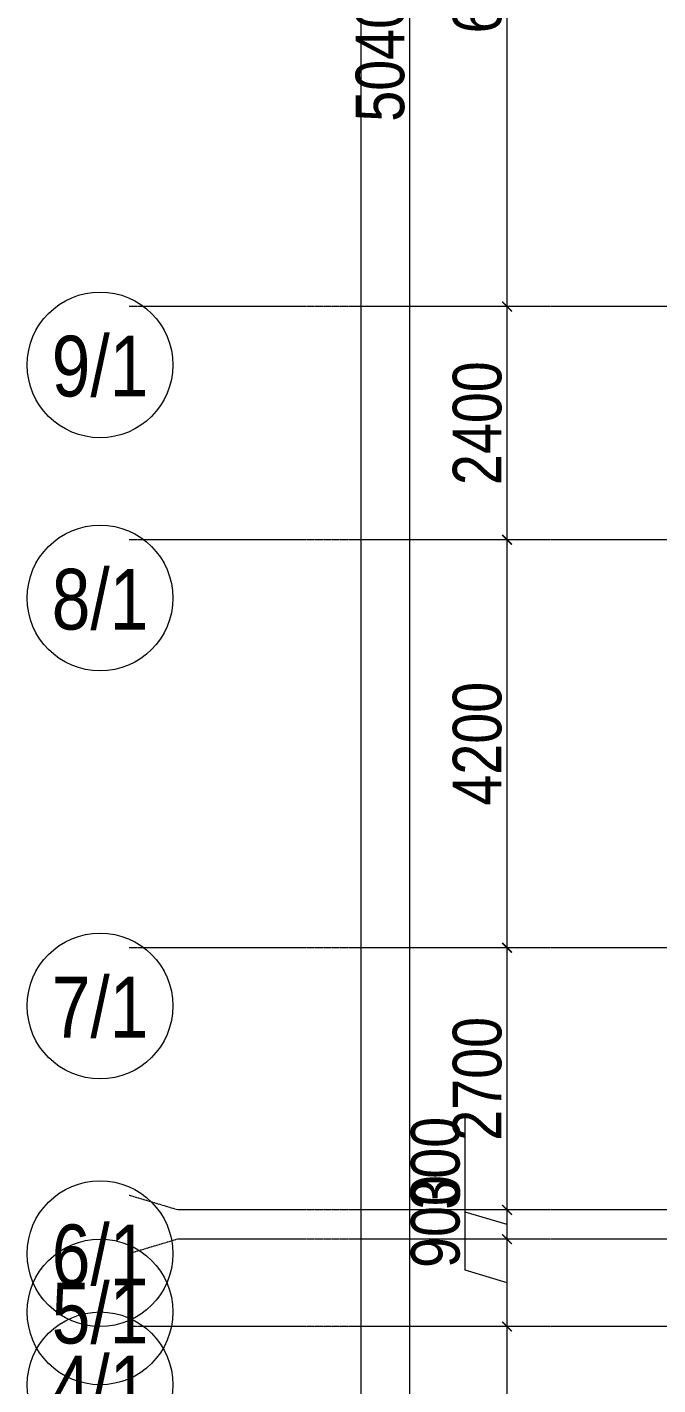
# Model space of a CAD drawing. Header units: millimetres. Extents: x 538266 to 1167394, y 114608 to 637157.
# Drawn here: x 1039429 to 1045920, y 521669 to 535646 of the extents above; entities that cross this region are included whole.
import ezdxf
from ezdxf.enums import TextEntityAlignment as Align

# ---------------------------------------------------------------- set-up
doc = ezdxf.new("R2010")
doc.units = ezdxf.units.MM
doc.linetypes.add('CENTER2', pattern=[28.575, 19.05, -3.175, 3.175, -3.175])
doc.layers.get('Defpoints').update_dxf_attribs({"color": 140})
doc.layers.add('РД_Оси_100', color=7, linetype='Continuous', lineweight=0, true_color=0x525252)
doc.layers.add('РД_Оси_размер', color=8, linetype='Continuous', lineweight=0)
doc.styles.add('style1', font='ARIALN.TTF')
doc.styles.add('ккк', font='isocpeur.ttf', dxfattribs={"width": 0.85, "oblique": 15})
doc.dimstyles.new('Dim100_ареал', dxfattribs={"dimscale": 100, "dimtxt": 2.5, "dimasz": 1, "dimexe": 1, "dimexo": 1, "dimgap": 0.5, "dimtad": 1, "dimzin": 12, "dimdsep": 46, "dimtxsty": 'style1', "dimblk": 'ARCHTICK', "dimcen": 1, "dimdle": 1, "dimclrd": 256, "dimclre": 256, "dimaunit": 1, "dimadec": 0, "dimazin": 3, "dimtfac": 1, "dimtmove": 1, "dimatfit": 3, "dimldrblk": 'OPEN30', "dimfxl": 4, "dimfxlon": 1, "dimtolj": 1, "dimtzin": 0, "dimlwd": 9, "dimlwe": 9, "dimarcsym": 0})

# ---------------------------------------------------------------- blocks, each defined once
blk = doc.blocks.new('A-iden')
at = {"linetype": 'Continuous', "lineweight": 5}
blk.add_circle((0, -4), 3, dxfattribs=at)
at = {"color": 0, "linetype": 'Continuous', "lineweight": 20, "style": 'ккк', "width": 0.85}
blk.add_attdef('ID', text='', height=8, dxfattribs=at).set_placement((0.314, -3.853), align=Align.MIDDLE_CENTER)
blk = doc.blocks.new('_ArchTick')
at = {"color": 0, "linetype": 'ByBlock', "const_width": 0.15}
blk.add_lwpolyline([(-0.5, -0.5), (0.5, 0.5)], dxfattribs=at)
blk = doc.blocks.new('*D967')
at = {"layer": 'Defpoints', "color": 0, "transparency": 16777216}
for p in [(-3566, 134700), (-1066, 134700), (-1066, 0)]:
    blk.add_point(p, dxfattribs=at)
at = {"layer": 'РД_Оси_размер', "lineweight": 9, "transparency": 16777216}
for p, q in [((-3566, -100), (-3566, 134800)), ((-3166, 134700), (-3666, 134700)), ((-3166, 0), (-3666, 0))]:
    blk.add_line(p, q, dxfattribs=at)
at = {"layer": 'РД_Оси_размер', "lineweight": 9, "transparency": 16777216, "xscale": 100, "yscale": 100, "zscale": 100}
for p, rotation in [((-3566, 134700), 90), ((-3566, 0), 270)]:
    blk.add_blockref('_ArchTick', p, dxfattribs=dict(at, rotation=rotation))
at = {"layer": 'РД_Оси_размер', "color": 0, "transparency": 16777216, "insert": (-3871, 67350), "char_height": 500, "attachment_point": 5, "rotation": 90, "style": 'style1'}
blk.add_mtext('\\A1;134700', dxfattribs=at)
blk = doc.blocks.new('_Open30')
at = {"color": 0, "linetype": 'ByBlock', "lineweight": -2}
for p, q in [((-1, 0.27), (0, 0)), ((0, 0), (-1, -0.27)), ((0, 0), (-1, 0))]:
    blk.add_line(p, q, dxfattribs=at)
blk = doc.blocks.new('*D970')
at = {"layer": 'Defpoints', "color": 0, "transparency": 16777216}
for p in [(-2066, 25500), (-1066, 25500), (-1066, 21300)]:
    blk.add_point(p, dxfattribs=at)
at = {"layer": 'РД_Оси_размер', "lineweight": 9, "transparency": 16777216}
for p, q in [((-2066, 21200), (-2066, 25600)), ((-1666, 25500), (-2166, 25500)), ((-1666, 21300), (-2166, 21300))]:
    blk.add_line(p, q, dxfattribs=at)
at = {"layer": 'РД_Оси_размер', "lineweight": 9, "transparency": 16777216, "xscale": 100, "yscale": 100, "zscale": 100}
for p, rotation in [((-2066, 25500), 90), ((-2066, 21300), 270)]:
    blk.add_blockref('_ArchTick', p, dxfattribs=dict(at, rotation=rotation))
at = {"layer": 'РД_Оси_размер', "color": 0, "transparency": 16777216, "insert": (-2371, 23400), "char_height": 500, "attachment_point": 5, "rotation": 90, "style": 'style1'}
blk.add_mtext('\\A1;4200', dxfattribs=at)
blk = doc.blocks.new('*D971')
at = {"layer": 'Defpoints', "color": 0, "transparency": 16777216}
for p in [(-2066, 26400), (-1066, 26400), (-1066, 25500)]:
    blk.add_point(p, dxfattribs=at)
at = {"layer": 'РД_Оси_размер', "lineweight": 9, "transparency": 16777216}
for p, q in [((-2496, 26079), (-2496, 27084)), ((-2066, 25400), (-2066, 26500)), ((-1666, 26400), (-2166, 26400)), ((-2066, 25950), (-2496, 26079)), ((-1666, 25500), (-2166, 25500))]:
    blk.add_line(p, q, dxfattribs=at)
at = {"layer": 'РД_Оси_размер', "lineweight": 9, "transparency": 16777216, "xscale": 100, "yscale": 100, "zscale": 100}
for p, rotation in [((-2066, 26400), 90), ((-2066, 25500), 270)]:
    blk.add_blockref('_ArchTick', p, dxfattribs=dict(at, rotation=rotation))
at = {"layer": 'РД_Оси_размер', "color": 0, "transparency": 16777216, "insert": (-2801, 26581), "char_height": 500, "attachment_point": 5, "rotation": 90, "style": 'style1'}
blk.add_mtext('\\A1;900', dxfattribs=at)
blk = doc.blocks.new('*D972')
at = {"layer": 'Defpoints', "color": 0, "transparency": 16777216}
for p in [(-2066, 26700), (-1066, 26700), (-1066, 26400)]:
    blk.add_point(p, dxfattribs=at)
at = {"layer": 'РД_Оси_размер', "lineweight": 9, "transparency": 16777216}
for p, q in [((-2496, 26679), (-2496, 27684)), ((-1666, 26700), (-2166, 26700)), ((-2066, 26300), (-2066, 26800)), ((-2066, 26550), (-2496, 26679)), ((-1666, 26400), (-2166, 26400))]:
    blk.add_line(p, q, dxfattribs=at)
at = {"layer": 'РД_Оси_размер', "lineweight": 9, "transparency": 16777216, "xscale": 100, "yscale": 100, "zscale": 100}
for p, rotation in [((-2066, 26700), 90), ((-2066, 26400), 270)]:
    blk.add_blockref('_ArchTick', p, dxfattribs=dict(at, rotation=rotation))
at = {"layer": 'РД_Оси_размер', "color": 0, "transparency": 16777216, "insert": (-2801, 27181), "char_height": 500, "attachment_point": 5, "rotation": 90, "style": 'style1'}
blk.add_mtext('\\A1;300', dxfattribs=at)
blk = doc.blocks.new('*D973')
at = {"layer": 'Defpoints', "color": 0, "transparency": 16777216}
for p in [(-2066, 29400), (-1066, 29400), (-1066, 26700)]:
    blk.add_point(p, dxfattribs=at)
at = {"layer": 'РД_Оси_размер', "lineweight": 9, "transparency": 16777216}
for p, q in [((-2066, 26600), (-2066, 29500)), ((-1666, 29400), (-2166, 29400)), ((-1666, 26700), (-2166, 26700))]:
    blk.add_line(p, q, dxfattribs=at)
at = {"layer": 'РД_Оси_размер', "lineweight": 9, "transparency": 16777216, "xscale": 100, "yscale": 100, "zscale": 100}
for p, rotation in [((-2066, 29400), 90), ((-2066, 26700), 270)]:
    blk.add_blockref('_ArchTick', p, dxfattribs=dict(at, rotation=rotation))
at = {"layer": 'РД_Оси_размер', "color": 0, "transparency": 16777216, "insert": (-2371, 28050), "char_height": 500, "attachment_point": 5, "rotation": 90, "style": 'style1'}
blk.add_mtext('\\A1;2700', dxfattribs=at)
blk = doc.blocks.new('*D974')
at = {"layer": 'Defpoints', "color": 0, "transparency": 16777216}
for p in [(-2066, 33600), (-1066, 33600), (-1066, 29400)]:
    blk.add_point(p, dxfattribs=at)
at = {"layer": 'РД_Оси_размер', "lineweight": 9, "transparency": 16777216}
for p, q in [((-2066, 29300), (-2066, 33700)), ((-1666, 33600), (-2166, 33600)), ((-1666, 29400), (-2166, 29400))]:
    blk.add_line(p, q, dxfattribs=at)
at = {"layer": 'РД_Оси_размер', "lineweight": 9, "transparency": 16777216, "xscale": 100, "yscale": 100, "zscale": 100}
for p, rotation in [((-2066, 33600), 90), ((-2066, 29400), 270)]:
    blk.add_blockref('_ArchTick', p, dxfattribs=dict(at, rotation=rotation))
at = {"layer": 'РД_Оси_размер', "color": 0, "transparency": 16777216, "insert": (-2371, 31500), "char_height": 500, "attachment_point": 5, "rotation": 90, "style": 'style1'}
blk.add_mtext('\\A1;4200', dxfattribs=at)
blk = doc.blocks.new('*D975')
at = {"layer": 'Defpoints', "color": 0, "transparency": 16777216}
for p in [(-2066, 36000), (-1066, 36000), (-1066, 33600)]:
    blk.add_point(p, dxfattribs=at)
at = {"layer": 'РД_Оси_размер', "lineweight": 9, "transparency": 16777216}
for p, q in [((-2066, 33500), (-2066, 36100)), ((-1666, 36000), (-2166, 36000)), ((-1666, 33600), (-2166, 33600))]:
    blk.add_line(p, q, dxfattribs=at)
at = {"layer": 'РД_Оси_размер', "lineweight": 9, "transparency": 16777216, "xscale": 100, "yscale": 100, "zscale": 100}
for p, rotation in [((-2066, 36000), 90), ((-2066, 33600), 270)]:
    blk.add_blockref('_ArchTick', p, dxfattribs=dict(at, rotation=rotation))
at = {"layer": 'РД_Оси_размер', "color": 0, "transparency": 16777216, "insert": (-2371, 34800), "char_height": 500, "attachment_point": 5, "rotation": 90, "style": 'style1'}
blk.add_mtext('\\A1;2400', dxfattribs=at)
blk = doc.blocks.new('*D976')
at = {"layer": 'Defpoints', "color": 0, "transparency": 16777216}
for p in [(-2066, 42900), (-1066, 42900), (-1066, 36000)]:
    blk.add_point(p, dxfattribs=at)
at = {"layer": 'РД_Оси_размер', "lineweight": 9, "transparency": 16777216}
for p, q in [((-2066, 35900), (-2066, 43000)), ((-1666, 42900), (-2166, 42900)), ((-1666, 36000), (-2166, 36000))]:
    blk.add_line(p, q, dxfattribs=at)
at = {"layer": 'РД_Оси_размер', "lineweight": 9, "transparency": 16777216, "xscale": 100, "yscale": 100, "zscale": 100}
for p, rotation in [((-2066, 42900), 90), ((-2066, 36000), 270)]:
    blk.add_blockref('_ArchTick', p, dxfattribs=dict(at, rotation=rotation))
at = {"layer": 'РД_Оси_размер', "color": 0, "transparency": 16777216, "insert": (-2371, 39450), "char_height": 500, "attachment_point": 5, "rotation": 90, "style": 'style1'}
blk.add_mtext('\\A1;6900', dxfattribs=at)
blk = doc.blocks.new('*D894')
at = {"layer": 'Defpoints', "color": 0, "transparency": 16777216}
for p in [(-3066, 63900), (-1066, 63900), (-1066, 13500)]:
    blk.add_point(p, dxfattribs=at)
at = {"layer": 'РД_Оси_размер', "lineweight": 9, "transparency": 16777216}
for p, q in [((-2666, 63900), (-3166, 63900)), ((-3066, 13400), (-3066, 64000)), ((-2666, 13500), (-3166, 13500))]:
    blk.add_line(p, q, dxfattribs=at)
at = {"layer": 'РД_Оси_размер', "lineweight": 9, "transparency": 16777216, "xscale": 100, "yscale": 100, "zscale": 100}
for p, rotation in [((-3066, 63900), 90), ((-3066, 13500), 270)]:
    blk.add_blockref('_ArchTick', p, dxfattribs=dict(at, rotation=rotation))
at = {"layer": 'РД_Оси_размер', "color": 0, "transparency": 16777216, "insert": (-3371, 38700), "char_height": 500, "attachment_point": 5, "rotation": 90, "style": 'style1'}
blk.add_mtext('\\A1;50400', dxfattribs=at)
blk = doc.blocks.new('СОШ_2200_АР_ОСИ_М100_28.05.24')
at = {"layer": 'РД_Оси_100', "color": 251, "linetype": 'CENTER2', "true_color": 0x636466}
for p, q in [((29555, 36000), (-5954.958, 36000)), ((29555, 33600), (-5954.958, 33600)), ((29555, 29400), (-5954.958, 29400))]:
    blk.add_line(p, q, dxfattribs=at)
for points in [[(29555, 26700), (-5454.958, 26700), (-5954.958, 26850)], [(29555, 26400), (-5454.958, 26400), (-5954.958, 26250)], [(29555, 25500), (-5954.958, 25500)]]:
    blk.add_lwpolyline(points, dxfattribs=at)
at = {"layer": 'РД_Оси_100', "color": 251, "true_color": 0x636466}
ref = blk.add_blockref('A-iden', (-6254.958, 36400), dxfattribs=dict(at, xscale=250, yscale=250, zscale=250))
ref.add_attrib('ID', '9/1', dxfattribs={"layer": '0', "linetype": 'Continuous', "height": 625, "style": 'style1'}).set_placement((-6254.958, 35400), align=Align.MIDDLE)
ref = blk.add_blockref('A-iden', (-6254.958, 34000), dxfattribs=dict(at, xscale=250, yscale=250, zscale=250))
ref.add_attrib('ID', '8/1', dxfattribs={"layer": '0', "linetype": 'Continuous', "height": 625, "style": 'style1'}).set_placement((-6254.958, 33000), align=Align.MIDDLE)
ref = blk.add_blockref('A-iden', (-6254.958, 29800), dxfattribs=dict(at, xscale=250, yscale=250, zscale=250))
ref.add_attrib('ID', '7/1', dxfattribs={"layer": '0', "linetype": 'Continuous', "height": 625, "style": 'style1'}).set_placement((-6254.958, 28800), align=Align.MIDDLE)
ref = blk.add_blockref('A-iden', (-6254.958, 27250), dxfattribs=dict(at, xscale=250, yscale=250, zscale=250))
ref.add_attrib('ID', '6/1', dxfattribs={"layer": '0', "linetype": 'Continuous', "height": 625, "style": 'style1'}).set_placement((-6254.958, 26250), align=Align.MIDDLE)
ref = blk.add_blockref('A-iden', (-6254.957, 26650), dxfattribs=dict(at, xscale=250, yscale=250, zscale=250))
ref.add_attrib('ID', '5/1', dxfattribs={"layer": '0', "linetype": 'Continuous', "height": 625, "style": 'style1'}).set_placement((-6254.957, 25650), align=Align.MIDDLE)
ref = blk.add_blockref('A-iden', (-6254.958, 25900), dxfattribs=dict(at, xscale=250, yscale=250, zscale=250))
ref.add_attrib('ID', '4/1', dxfattribs={"layer": '0', "linetype": 'Continuous', "height": 625, "style": 'style1'}).set_placement((-6254.958, 24900), align=Align.MIDDLE)
at = {"layer": 'РД_Оси_размер', "color": 251, "true_color": 0x636466}
for base, p1, p2, picture, middle in [((-3565.603, 134700), (-1065.603, 0), (-1065.603, 134700), '*D967', (-3870.889, 67350)), ((-3065.603, 63900), (-1065.603, 13500), (-1065.603, 63900), '*D894', (-3370.889, 38700)), ((-2065.603, 42900), (-1065.603, 36000), (-1065.603, 42900), '*D976', (-2370.889, 39450)), ((-2065.603, 36000), (-1065.603, 33600), (-1065.603, 36000), '*D975', (-2370.889, 34800)), ((-2065.603, 33600), (-1065.603, 29400), (-1065.603, 33600), '*D974', (-2370.889, 31500)), ((-2065.603, 29400), (-1065.603, 26700), (-1065.603, 29400), '*D973', (-2370.889, 28050)), ((-2065.603, 26700), (-1065.603, 26400), (-1065.603, 26700), '*D972', (-2801.176, 26729.086)), ((-2065.603, 26400), (-1065.603, 25500), (-1065.603, 26400), '*D971', (-2801.176, 26129.086)), ((-2065.603, 25500), (-1065.603, 21300), (-1065.603, 25500), '*D970', (-2370.889, 23400))]:
    dim = blk.add_linear_dim(base=base, p1=p1, p2=p2, angle=90, dimstyle='Dim100_ареал', override={"dimtxt": 5}, dxfattribs=at)
    dim.commit()
    dim.dimension.update_dxf_attribs({"geometry": picture, "text_midpoint": middle})

msp = doc.modelspace()

# ---------------------------------------------------------------- block references
at = {"layer": 'РД_Оси_100', "lineweight": 25}
msp.add_blockref('СОШ_2200_АР_ОСИ_М100_28.05.24', (1046434, 496769), dxfattribs=at)

doc.saveas('drawing.dxf')
